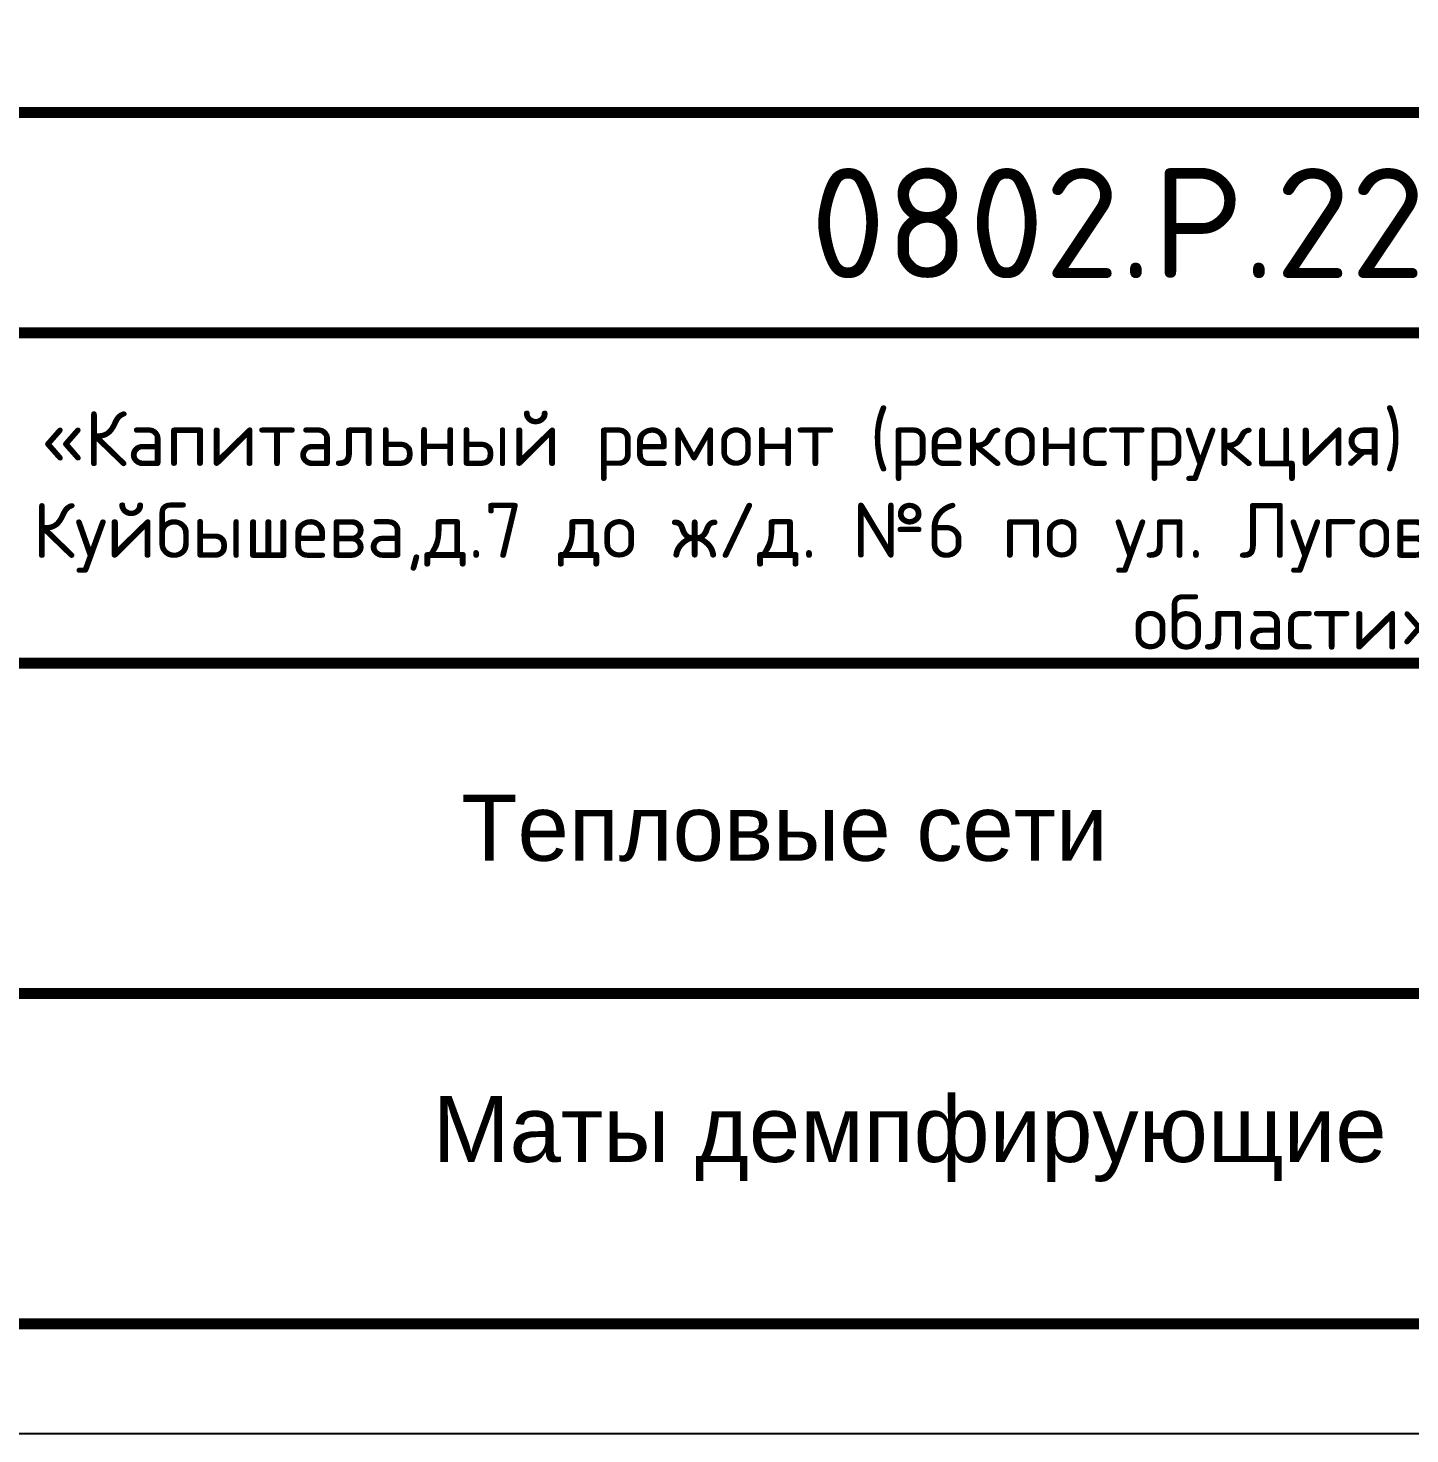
# Model space of a CAD drawing. Header units: metres. Extents: x 1642 to 8476, y 831 to 5441.
# Drawn here: x 5591.8 to 5654.5, y 1174.4 to 1238.2 of the extents above; entities that cross this region are included whole.
import ezdxf
from ezdxf.enums import TextEntityAlignment as Align

# ---------------------------------------------------------------- set-up
doc = ezdxf.new("R2010")
doc.units = ezdxf.units.M
doc.layers.add('Размеры на чертеже', color=250, linetype='Continuous', lineweight=25)
doc.styles.add('-ISOCPEUR-', font='isocpeur.ttf')
doc.styles.get("Standard").update_dxf_attribs({"font": 'arial.ttf'})

# ---------------------------------------------------------------- blocks, each defined once
blk = doc.blocks.new('*U326')
blk.add_lwpolyline([(0, 0), (420, 0), (420, -297), (0, -297)], close=True)
at = {"const_width": 0.5}
blk.add_lwpolyline([(20, -5), (415, -5), (415, -292), (20, -292)], close=True, dxfattribs=at)
for points in [[(230, -292), (230, -237), (415, -237)], [(295, -247), (415, -247)], [(230, -262), (415, -262)], [(295, -277), (415, -277)]]:
    blk.add_lwpolyline(points, dxfattribs=at)
at = {"insert": (353.343, -255.971), "char_height": 2.5, "width": 124.31117, "attachment_point": 5, "style": '-ISOCPEUR-'}
blk.add_mtext('\\pi3.21545;{\\C7;«Капитальный ремонт (реконструкция) тепловых сетей от ТК-8013 по ул. Куйбышева,д.7 до ж/д. №6 по ул. Луговая в ГО г. Рыбинск Ярославской области».}', dxfattribs=at)
blk.add_attdef('РАЗРАБОТАЛ', text='', height=2.5).set_placement((250.501, -264.224), align=Align.MIDDLE_LEFT)
at = {"flags": 8}
for tag, height, p in [('ДАТА', 2.5, (290.074, -264.402)), ('ЛИСТ', 3, (386.388, -271.915)), ('ЛИСТОВ', 3, (403.888, -271.915))]:
    blk.add_attdef(tag, text='', height=height, dxfattribs=at).set_placement(p, align=Align.MIDDLE_CENTER)
for tag, p in [('ТЕПЛОВЫЕ_СЕТИ_001', (315.411, -270.975)), ('ИМЯ_ЧЕРТЕЖА_001', (318.543, -284.679))]:
    blk.add_attdef(tag, p, '', height=3, dxfattribs=at)
blk.add_attdef('ПРОВЕРИЛ', (250.749, -270.729), '', height=2.5)
at = {"style": '-ISOCPEUR-', "flags": 8}
blk.add_attdef('ФОРМАТ', text='', height=3, dxfattribs=at).set_placement((380.972, -294.745), align=Align.MIDDLE_CENTER)

msp = doc.modelspace()

# ---------------------------------------------------------------- block references
at = {"layer": 'Размеры на чертеже', "lineweight": 90}
ref = msp.add_blockref('*U326', (5296.022, 1471.353), dxfattribs=at)
ref.add_attrib('ИМЯ_ЧЕРТЕЖА_001', '        Маты демпфирующие', (5600.824, 1186.699), dxfattribs={"layer": '0', "height": 3, "flags": 8})
ref.add_attrib('ТЕПЛОВЫЕ_СЕТИ_001', 'Тепловые сети', (5611.433, 1200.377), dxfattribs={"layer": '0', "height": 3, "flags": 8})

# ---------------------------------------------------------------- texts
at = {"insert": (5627.29, 1231.832), "char_height": 5, "width": 38.55785, "attachment_point": 1, "style": '-ISOCPEUR-'}
msp.add_mtext('0802.Р.22-ТС.1', dxfattribs=at)

doc.saveas('drawing.dxf')
